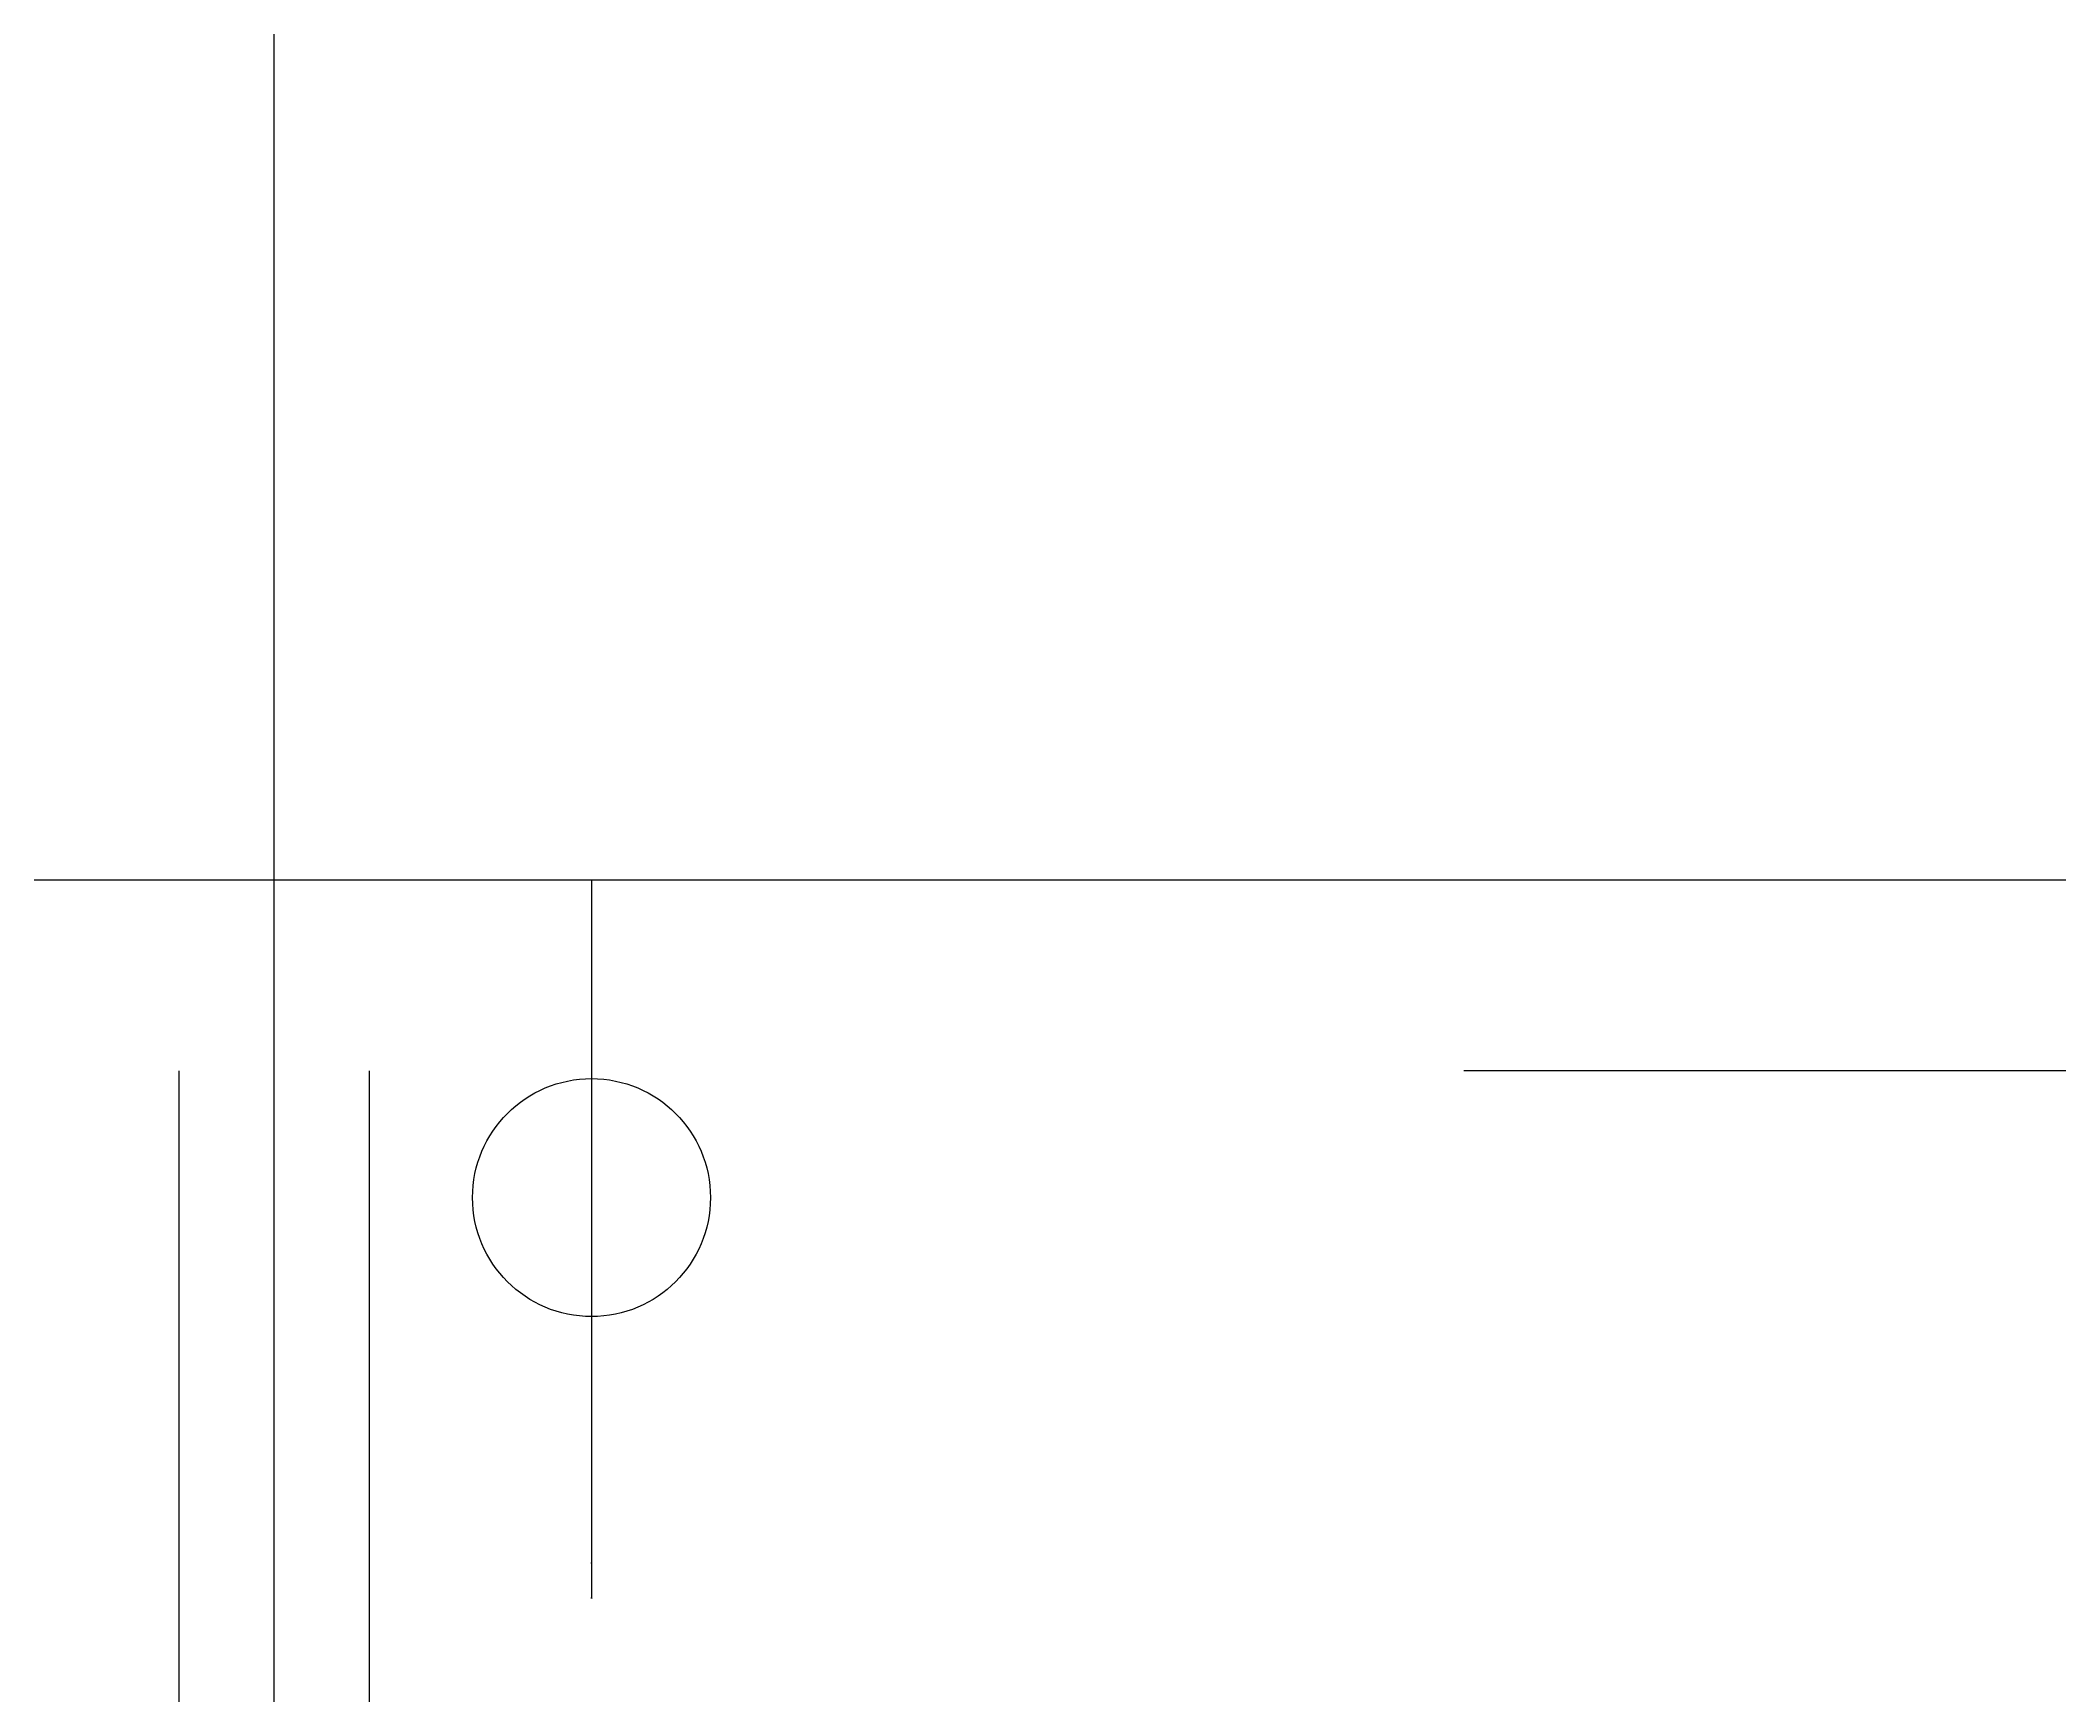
# Model space of a CAD drawing. Header units: metres. Extents: x 338339 to 1133840, y -479113 to 96125.
# Drawn here: x 413939 to 415212, y -208875 to -207832 of the extents above; entities that cross this region are included whole.
import ezdxf

# ---------------------------------------------------------------- set-up
doc = ezdxf.new("R2010")
doc.units = ezdxf.units.M
doc.layers.add('DOTE', color=1, linetype='Continuous')
doc.layers.add('PUB_DIM', color=3, linetype='Continuous')
doc.dimstyles.get("Standard").update_dxf_attribs({"dimtxt": 2.5, "dimasz": 2.5, "dimexe": 1.25, "dimexo": 0.625, "dimtad": 1, "dimcen": 2.5, "dimazin": 3, "dimtfac": 1, "dimtmove": 0, "dimatfit": 3})

# ---------------------------------------------------------------- blocks, each defined once
blk = doc.blocks.new('*D330')
for p, q in [((414286.2, -208361.05), (414286.2, -208791.4)), ((414286.2, -208561.05), (414286.2, -208791.4)), ((414285.95, -208791.4), (414285.7, -208791.4)), ((414286.2, -208791.4), (414286.2, -208791.4)), ((414286.45, -208791.4), (414286.7, -208791.4))]:
    blk.add_line(p, q)
at = {"layer": 'Defpoints'}
for p in [(414286.2, -208361.05), (414286.2, -208561.05), (414286.2, -208791.4)]:
    blk.add_point(p, dxfattribs=at)
at = {"layer": 'PUB_DIM', "insert": (414286.2, -208790.275), "char_height": 1, "attachment_point": 5}
blk.add_mtext('0', dxfattribs=at)
blk = doc.blocks.new('*D331')
for p, q in [((414286.2, -208361.05), (414286.2, -208813.66)), ((414286.2, -208561.05), (414286.2, -208813.66)), ((414285.95, -208813.66), (414285.7, -208813.66)), ((414286.2, -208813.66), (414286.2, -208813.66)), ((414286.45, -208813.66), (414286.7, -208813.66))]:
    blk.add_line(p, q)
at = {"layer": 'Defpoints'}
for p in [(414286.2, -208361.05), (414286.2, -208561.05), (414286.2, -208813.66)]:
    blk.add_point(p, dxfattribs=at)
at = {"layer": 'PUB_DIM', "insert": (414286.2, -208812.535), "char_height": 1, "attachment_point": 5}
blk.add_mtext('0', dxfattribs=at)

msp = doc.modelspace()

# ---------------------------------------------------------------- linework, layer by layer
for p, q in [((414026.2, -209561.05), (414026.2, -208481.05)), ((414146.2, -209441.05), (414146.2, -208481.05)), ((416936.2, -208481.05), (414836.2, -208481.05))]:
    msp.add_line(p, q)
msp.add_circle((414286.2, -208561.05), 75)
at = {"layer": 'DOTE'}
for p, q in [((414086.2, -209361.05), (414086.2, -193961.05)), ((418686.2, -208361.05), (403886.2, -208361.05))]:
    msp.add_line(p, q, dxfattribs=at)

# ---------------------------------------------------------------- dimensions: what is measured, and where the dimension line sits
at = {"layer": 'PUB_DIM'}
for base, picture, middle in [((414286.2, -208791.4), '*D330', (414286.2, -208790.275)), ((414286.2, -208813.66), '*D331', (414286.2, -208812.535))]:
    dim = msp.add_linear_dim(base=base, p1=(414286.2, -208561.05), p2=(414286.2, -208361.05), dimstyle='Standard', dxfattribs=at)
    dim.commit()
    dim.dimension.update_dxf_attribs({"geometry": picture, "text_midpoint": middle})

doc.saveas('drawing.dxf')
